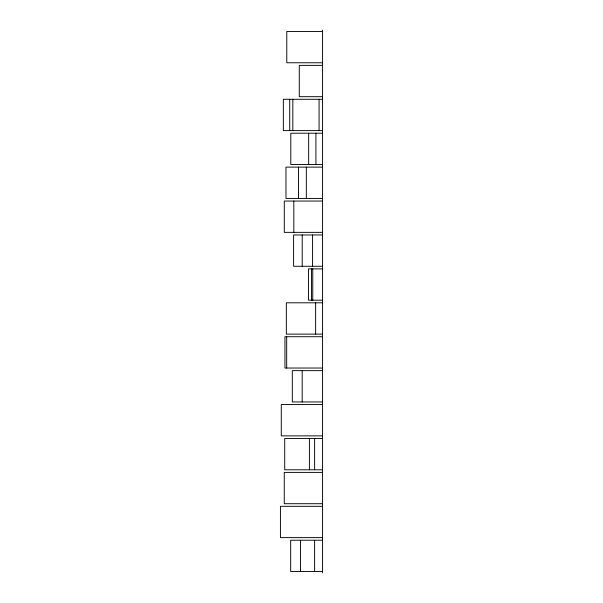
<?xml version="1.0" encoding="UTF-8"?>
<svg xmlns="http://www.w3.org/2000/svg" width="603" height="603" viewBox="0 0 603 603"><rect width="100%" height="100%" fill="white"/><g stroke="black" fill="none" stroke-linecap="round" stroke-linejoin="round"><path stroke-width="0.9" d="M322.567 31.454L286.779 31.454L286.779 62.765L322.567 62.765M322.567 65.373L299.276 65.373L299.276 96.684L322.567 96.684M322.567 99.291L283.35 99.291L283.35 130.602L322.567 130.602M322.567 133.21L290.797 133.21L290.797 164.521L322.567 164.521M322.567 167.129L285.973 167.129L285.973 198.44L322.567 198.44M322.567 201.048L284.284 201.048L284.284 232.359L322.567 232.359M322.567 234.966L293.601 234.966L293.601 266.277L322.567 266.277M322.567 268.885L308.532 268.885L308.532 300.196L322.567 300.196M322.567 302.804L286.342 302.804L286.342 334.115L322.567 334.115M322.567 336.723L284.948 336.723L284.948 368.034L322.567 368.034M322.567 370.641L292.312 370.641L292.312 401.952L322.567 401.952M322.567 404.56L281.277 404.56L281.277 435.871L322.567 435.871M322.567 438.479L284.706 438.479L284.706 469.79L322.567 469.79M322.567 472.398L284.262 472.398L284.262 503.709L322.567 503.709M322.567 506.316L280.433 506.316L280.433 537.627L322.567 537.627M322.567 540.235L290.676 540.235L290.676 571.546L322.567 571.546M322.567 30.15L322.567 572.85M319.077 99.291L319.077 130.602M315.912 133.21L315.912 164.521M315.633 302.804L315.633 334.115M314.615 438.479L314.615 469.79M314.608 540.235L314.608 571.546M312.761 268.885L312.761 300.196M312.573 234.966L312.573 266.277M311.54 268.885L311.54 300.196M309.407 438.479L309.407 469.79M308.661 133.21L308.661 164.521M306.332 167.129L306.332 198.44M302.216 234.966L302.216 266.277M302.193 370.641L302.193 401.952M300.498 540.235L300.482 571.546M298.462 167.129L298.462 198.44M293.819 201.048L293.819 232.359M292.832 99.291L292.832 130.602M289.711 99.291L289.711 130.602M286.681 336.723L286.681 368.034"/></g></svg>
